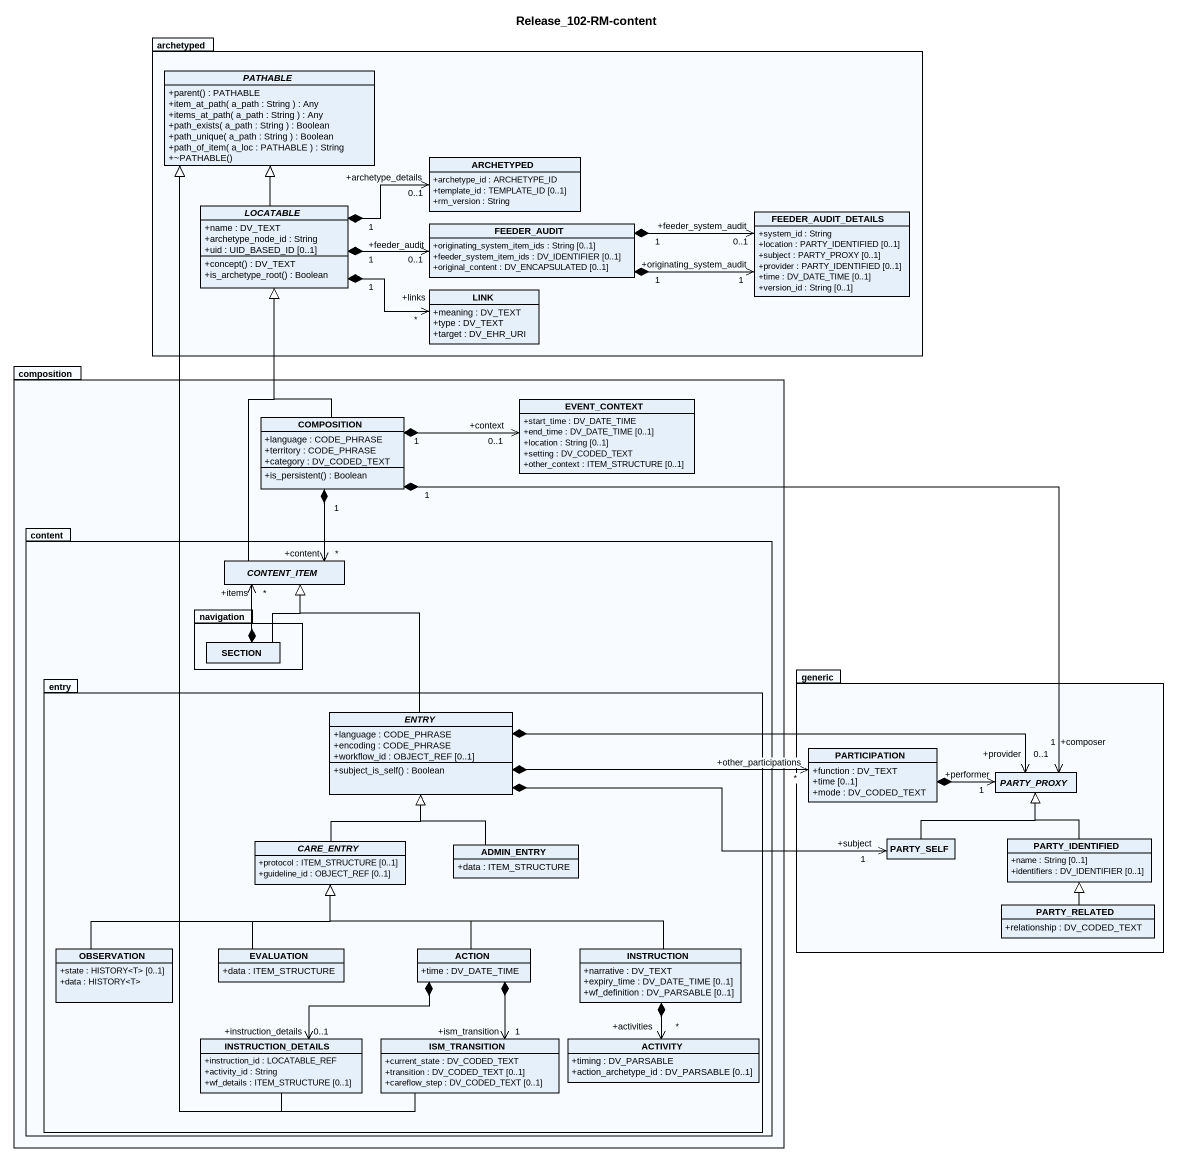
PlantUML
@startuml
title Release_102-RM-content
hide circle
hide empty members
skinparam classAttributeIconSize 0
package archetyped {
  abstract class PATHABLE {
    +parent() : PATHABLE
    +item_at_path( a_path : String ) : Any
    +items_at_path( a_path : String ) : Any
    +path_exists( a_path : String ) : Boolean
    +path_unique( a_path : String ) : Boolean
    +path_of_item( a_loc : PATHABLE ) : String
    +~PATHABLE()
  }
  class ARCHETYPED {
    +archetype_id : ARCHETYPE_ID
    +template_id : TEMPLATE_ID [0..1]
    +rm_version : String
  }
  abstract class LOCATABLE {
    +name : DV_TEXT
    +archetype_node_id : String
    +uid : UID_BASED_ID [0..1]
    +concept() : DV_TEXT
    +is_archetype_root() : Boolean
  }
  class FEEDER_AUDIT_DETAILS {
    +system_id : String
    +location : PARTY_IDENTIFIED [0..1]
    +subject : PARTY_PROXY [0..1]
    +provider : PARTY_IDENTIFIED [0..1]
    +time : DV_DATE_TIME [0..1]
    +version_id : String [0..1]
  }
  class FEEDER_AUDIT {
    +originating_system_item_ids : String [0..1]
    +feeder_system_item_ids : DV_IDENTIFIER [0..1]
    +original_content : DV_ENCAPSULATED [0..1]
  }
  class LINK {
    +meaning : DV_TEXT
    +type : DV_TEXT
    +target : DV_EHR_URI
  }
}
package composition {
  class EVENT_CONTEXT {
    +start_time : DV_DATE_TIME
    +end_time : DV_DATE_TIME [0..1]
    +location : String [0..1]
    +setting : DV_CODED_TEXT
    +other_context : ITEM_STRUCTURE [0..1]
  }
  class COMPOSITION {
    +language : CODE_PHRASE
    +territory : CODE_PHRASE
    +category : DV_CODED_TEXT
    +is_persistent() : Boolean
  }
  package content {
    abstract class CONTENT_ITEM
    package navigation {
      class SECTION
    }
    package entry {
      abstract class ENTRY {
        +language : CODE_PHRASE
        +encoding : CODE_PHRASE
        +workflow_id : OBJECT_REF [0..1]
        +subject_is_self() : Boolean
      }
      abstract class CARE_ENTRY {
        +protocol : ITEM_STRUCTURE [0..1]
        +guideline_id : OBJECT_REF [0..1]
      }
      class ADMIN_ENTRY {
        +data : ITEM_STRUCTURE
      }
      class OBSERVATION {
        +state : HISTORY<T> [0..1]
        +data : HISTORY<T>
      }
      class EVALUATION {
        +data : ITEM_STRUCTURE
      }
      class "ACTION" as ACTION_ {
        +time : DV_DATE_TIME
      }
      class INSTRUCTION {
        +narrative : DV_TEXT
        +expiry_time : DV_DATE_TIME [0..1]
        +wf_definition : DV_PARSABLE [0..1]
      }
      class INSTRUCTION_DETAILS {
        +instruction_id : LOCATABLE_REF
        +activity_id : String
        +wf_details : ITEM_STRUCTURE [0..1]
      }
      class ISM_TRANSITION {
        +current_state : DV_CODED_TEXT
        +transition : DV_CODED_TEXT [0..1]
        +careflow_step : DV_CODED_TEXT [0..1]
      }
      class ACTIVITY {
        +timing : DV_PARSABLE
        +action_archetype_id : DV_PARSABLE [0..1]
      }
    }
  }
}
package generic {
  class PARTICIPATION {
    +function : DV_TEXT
    +time [0..1]
    +mode : DV_CODED_TEXT
  }
  abstract class PARTY_PROXY
  class PARTY_SELF
  class PARTY_IDENTIFIED {
    +name : String [0..1]
    +identifiers : DV_IDENTIFIER [0..1]
  }
  class PARTY_RELATED {
    +relationship : DV_CODED_TEXT
  }
}
LOCATABLE -up-|> PATHABLE
LOCATABLE "1" *-right-> "+archetype_details\n0..1" ARCHETYPED
LOCATABLE "1" *-right-> "+feeder_audit\n0..1" FEEDER_AUDIT
LOCATABLE "1" *-right-> "+links\n*" LINK
FEEDER_AUDIT "1" *-right-> "+feeder_system_audit\n0..1" FEEDER_AUDIT_DETAILS
FEEDER_AUDIT "1" *-right-> "+originating_system_audit\n1" FEEDER_AUDIT_DETAILS
COMPOSITION -up-|> LOCATABLE
COMPOSITION "1" *-right-> "+context\n0..1" EVENT_CONTEXT
COMPOSITION "1" *--> "+content\n*" CONTENT_ITEM
COMPOSITION "1" *-right-> "+composer\n1" PARTY_PROXY
CONTENT_ITEM -up-|> LOCATABLE
SECTION *-up-> "+items\n*" CONTENT_ITEM
SECTION -up-|> CONTENT_ITEM
ENTRY -up-|> CONTENT_ITEM
ENTRY *-right-> "+provider\n0..1" PARTY_PROXY
ENTRY *-right-> "+subject\n1" PARTY_SELF
PARTICIPATION "+other_participations\n*" <-left-* ENTRY
PARTICIPATION *-right-> "+performer\n1" PARTY_PROXY
PARTY_SELF -right-|> PARTY_PROXY
PARTY_IDENTIFIED -up-|> PARTY_PROXY
CARE_ENTRY -up-|> ENTRY
ADMIN_ENTRY -up-|> ENTRY
PARTY_RELATED -up-|> PARTY_IDENTIFIED
OBSERVATION -right-|> CARE_ENTRY
EVALUATION -up-|> CARE_ENTRY
ACTION_ -up-|> CARE_ENTRY
ACTION_ *-left-> "+instruction_details\n0..1" INSTRUCTION_DETAILS
ACTION_ *--> "+ism_transition\n1" ISM_TRANSITION
INSTRUCTION -left-|> CARE_ENTRY
INSTRUCTION *--> "+activities\n*" ACTIVITY
INSTRUCTION_DETAILS -up-|> PATHABLE
ISM_TRANSITION -up-|> PATHABLE
@enduml
